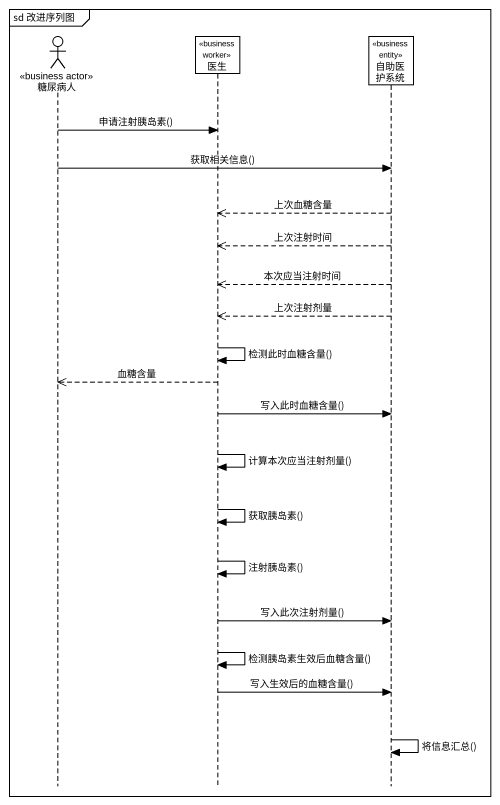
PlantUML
@startuml
mainframe sd 改进序列图
hide footbox
actor 糖尿病人 <<business actor>>
participant 医生 <<business worker>>
participant 自助医护系统 <<business entity>>

糖尿病人 -> 医生 : 申请注射胰岛素()
糖尿病人 -> 自助医护系统 : 获取相关信息()
自助医护系统 -->> 医生 : 上次血糖含量
自助医护系统 -->> 医生 : 上次注射时间
自助医护系统 -->> 医生 : 本次应当注射时间
自助医护系统 -->> 医生 : 上次注射剂量
医生 -> 医生 : 检测此时血糖含量()
医生 -->> 糖尿病人 : 血糖含量
医生 -> 自助医护系统 : 写入此时血糖含量()
医生 -> 医生 : 计算本次应当注射剂量()
医生 -> 医生 : 获取胰岛素()
医生 -> 医生 : 注射胰岛素()
医生 -> 自助医护系统 : 写入此次注射剂量()
医生 -> 医生 : 检测胰岛素生效后血糖含量()
医生 -> 自助医护系统 : 写入生效后的血糖含量()
自助医护系统 -> 自助医护系统 : 将信息汇总()
@enduml
